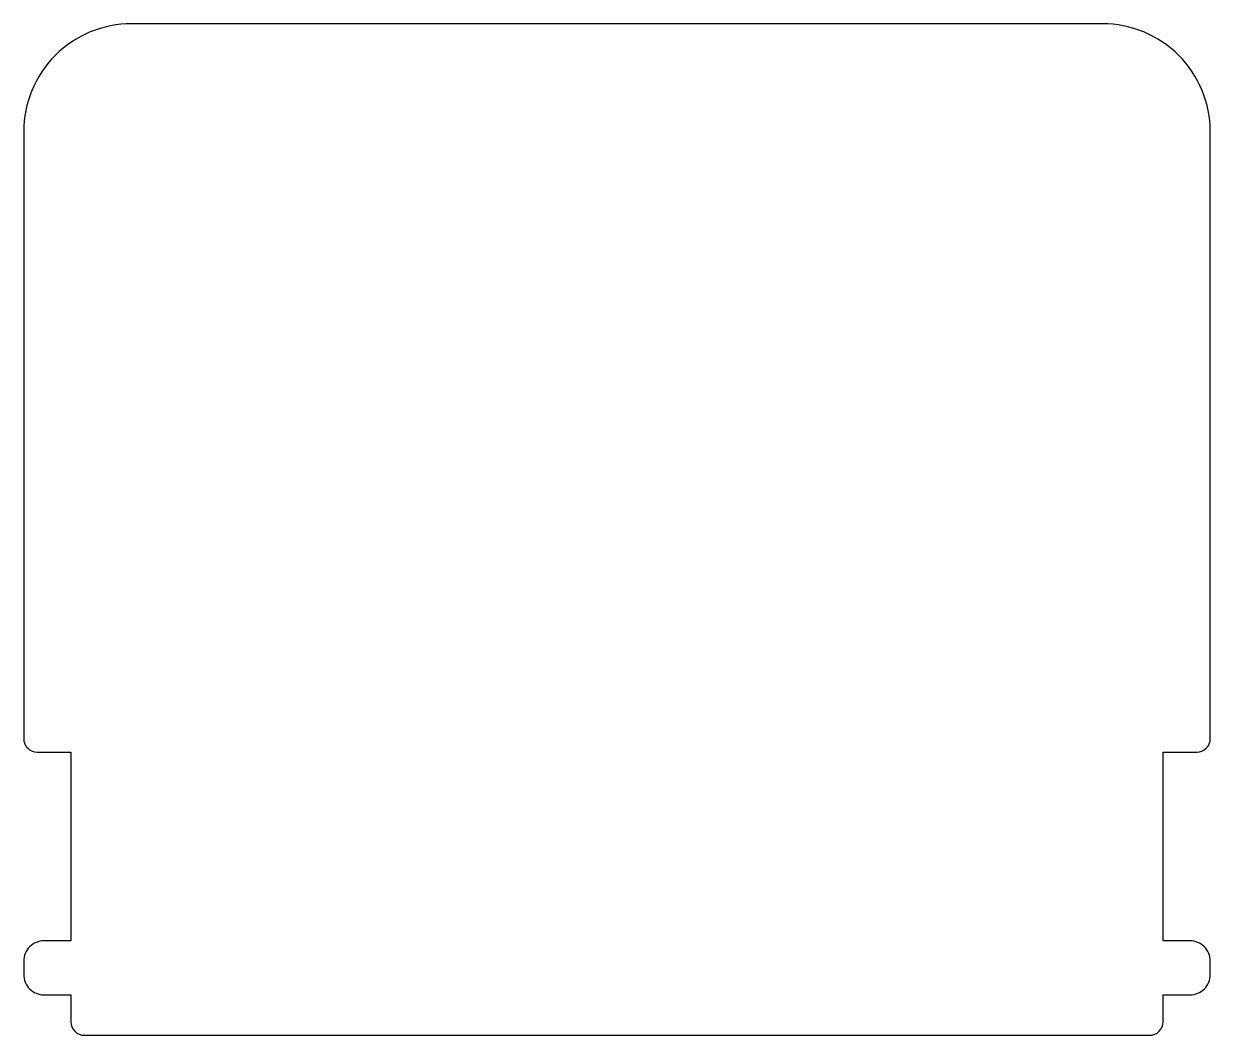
# Model space of a CAD drawing. Header units: millimetres. Extents: x 3 to 47, y 50.2 to 87.7.
import ezdxf

# ---------------------------------------------------------------- set-up
doc = ezdxf.new("R2010")
doc.units = ezdxf.units.MM
doc.layers.get('0').update_dxf_attribs({"linetype": 'CONTINUOUS'})

msp = doc.modelspace()

# ---------------------------------------------------------------- linework, layer by layer
msp.add_lwpolyline([(3, 52.929), (3, 52.429, 0.414214), (3.75, 51.679), (4.75, 51.679), (4.75, 50.679, 0.414214), (5.25, 50.179), (44.75, 50.179, 0.414214), (45.25, 50.679), (45.25, 51.679), (46.25, 51.679, 0.414214), (47, 52.429), (47, 52.929, 0.414214), (46.25, 53.679), (45.25, 53.679), (45.25, 60.679), (46.5, 60.679, 0.414214), (47, 61.179), (47, 83.679, 0.414214), (43, 87.679), (7, 87.679, 0.414214), (3, 83.679), (3, 61.179, 0.414214), (3.5, 60.679), (4.75, 60.679), (4.75, 53.679), (3.75, 53.679, 0.414214)], format="xyb", close=True)

doc.saveas('drawing.dxf')
